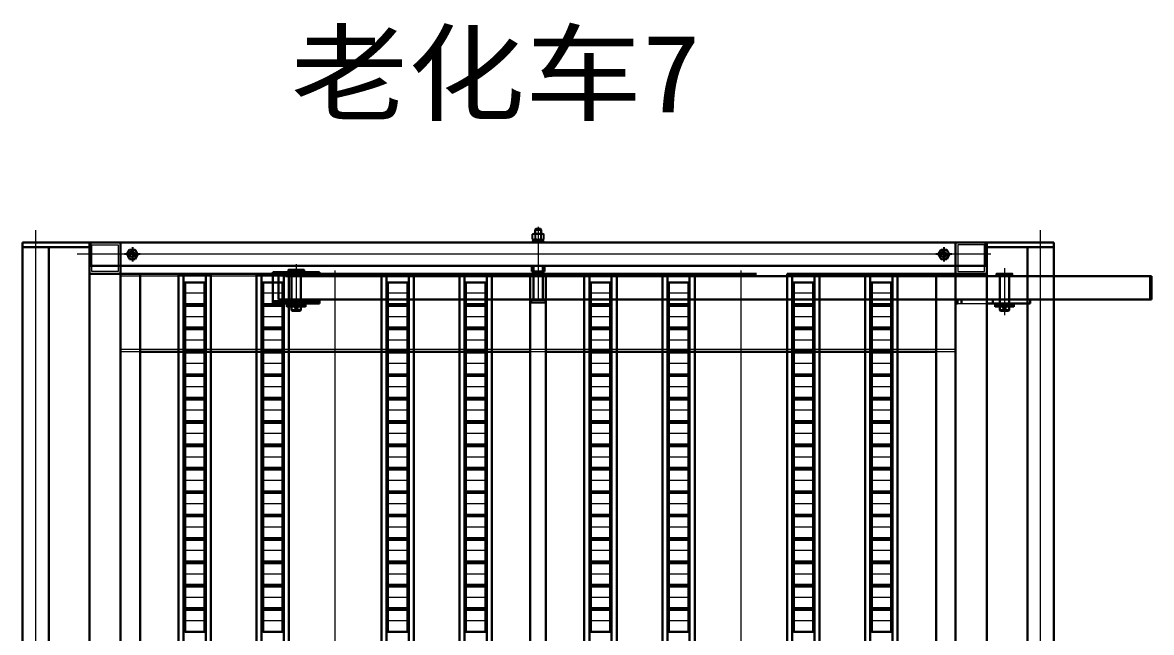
# Model space of a CAD drawing. Extents: x 539033 to 804858, y 468425 to 1263560.
# Drawn here: x 759931 to 761378, y 498923 to 499705 of the extents above; entities that cross this region are included whole.
import ezdxf

# ---------------------------------------------------------------- set-up
doc = ezdxf.new("R2010")
doc.units = 0
doc.header["$LTSCALE"] = 1000
doc.header["$MEASUREMENT"] = 0
for name, pattern in [('0', [0, 0]), ('ACAD_ISO02W100', [15, 12, -3]), ('ACAD_ISO04W100', [30, 24, -3, 0, -3]), ('DASHDOT', [25.4, 12.7, -6.35, 0, -6.35]), ('SOLID', [0])]:
    doc.linetypes.add(name, pattern=pattern)
doc.layers.get('0').update_dxf_attribs({"linetype": 'CONTINUOUS'})
doc.layers.add('1', color=1, linetype='DASHDOT')
doc.layers.add('摄像头', color=7, linetype='CONTINUOUS')
for name, color, linetype, lineweight in [('3', 7, 'ACAD_ISO04W100', 15), ('标注', 7, 'SOLID', 15), ('点划线', 1, 'ACAD_ISO04W100', 15), ('粗实线', 7, '0', 30), ('虚线', 6, 'ACAD_ISO02W100', 18)]:
    doc.layers.add(name, color=color, linetype=linetype, lineweight=lineweight)
doc.styles.add('标准', font='', dxfattribs={"width": 0.667})
doc.styles.get('标准').set_extended_font_data('FangSong_GB2312')

# ---------------------------------------------------------------- blocks, each defined once
blk = doc.blocks.new('A$C513352F2')
at = {"layer": '点划线'}
blk.add_line((68.9, 0), (68.9, 1086.9), dxfattribs=at)
at = {"layer": '粗实线', "color": 5}
for p, q in [((0, 1070.9), (85.7, 1070.9)), ((85.7, 1070.9), (85.7, 10.9)), ((0, 1064.9), (85.7, 1064.9)), ((52.2, 1064.9), (52.2, 16.9)), ((0, 16.9), (85.7, 16.9)), ((0, 10.9), (85.7, 10.9))]:
    blk.add_line(p, q, dxfattribs=at)
blk = doc.blocks.new('A$C458447FD')
at = {"layer": '标注'}
h = blk.add_hatch(dxfattribs=at)
h.set_pattern_fill('ANSI31', color=3, scale=0.5)
h.set_pattern_definition([(45, (-117.9495, 9.9451), (-1.122532, 1.122532), [])])
h.paths.add_polyline_path([(779.8, 1050.1), (778, 1050.1), (778, 1043.1), (779.8, 1043.1)])
h.paths.add_polyline_path([(794, 1050.1), (792.3, 1050.1), (792.3, 1043.1), (794, 1043.1)])
for p, q in [((778.8, 1084.4), (778.8, 1090.8)), ((780.6, 1091.3), (791.4, 1091.3)), ((782.4, 1090.8), (782.4, 1084.4)), ((789.6, 1090.8), (789.6, 1084.4)), ((793.2, 1084.4), (793.2, 1090.8)), ((258.8, 1065.1), (262.4, 1071.4)), ((269.6, 1071.4), (262.4, 1071.4)), ((273.2, 1065.1), (269.6, 1071.4)), ((794, 1081.7), (778, 1081.7)), ((778, 1081.7), (778, 1080.1)), ((778, 1080.1), (794, 1080.1)), ((792.5, 1083.8), (779.6, 1083.8)), ((779.6, 1081.7), (779.6, 1083.8)), ((792.5, 1081.7), (779.6, 1081.7)), ((780.6, 1083.8), (791.4, 1083.8)), ((785.5, 1081.7), (785.6, 1082)), ((785.6, 1082), (786, 1083.8)), ((786.6, 1081.7), (787.1, 1083.8)), ((792.5, 1081.7), (792.5, 1083.8)), ((794, 1080.1), (794, 1081.7)), ((1298.8, 1065.1), (1302.4, 1071.4)), ((1309.6, 1071.4), (1302.4, 1071.4)), ((1313.2, 1065.1), (1309.6, 1071.4)), ((258.8, 1065.1), (262.4, 1058.9)), ((269.6, 1058.9), (262.4, 1058.9)), ((273.2, 1065.1), (269.6, 1058.9)), ((1298.8, 1065.1), (1302.4, 1058.9)), ((1309.6, 1058.9), (1302.4, 1058.9)), ((1313.2, 1065.1), (1309.6, 1058.9)), ((176.4, 1000.1), (176.4, 997.6)), ((200.4, 997.6), (200.4, 1000.1)), ((1084, 1000.1), (1084, 997.6)), ((1108, 997.6), (1108, 1000.1)), ((176.4, 997.6), (200.4, 997.6)), ((1084, 997.6), (1108, 997.6))]:
    blk.add_line(p, q)
at = {"color": 3}
for p, q in [((777, 1006.1), (777, 1003.1)), ((795, 1003.1), (777, 1003.1)), ((795, 1006.1), (795, 1003.1))]:
    blk.add_line(p, q, dxfattribs=at)
for centre, radius in [((266, 1065.1), 6.23), ((1306, 1065.1), 6.23), ((266, 1065.1), 3.4), ((1306, 1065.1), 3.4)]:
    blk.add_circle(centre, radius)
for centre, radius, start, end in [((780.6, 1088.1), 3.21, 55.9063, 124.0937), ((786, 1079.3), 12, 72.5674, 107.4326), ((791.4, 1088.1), 3.21, 55.9063, 124.0937), ((780.6, 1087), 3.21, 235.9063, 304.0937), ((786, 1095.8), 12, 252.5674, 287.4326), ((791.4, 1087), 3.21, 235.9063, 304.0937)]:
    blk.add_arc(centre, radius, start, end)
at = {"layer": '1', "linetype": 'DASHDOT'}
for p, q in [((266, 1074.4), (266, 1055.9)), ((1306, 1074.4), (1306, 1055.9)), ((255.8, 1065.1), (276.2, 1065.1)), ((1295.8, 1065.1), (1316.2, 1065.1))]:
    blk.add_line(p, q, dxfattribs=at)
at = {"layer": '3'}
for centre in [(266, 1065.1), (1306, 1065.1)]:
    blk.add_arc(centre, 4, 170, 90, dxfattribs=at)
at = {"layer": '点划线'}
for p, q in [((786, 1100.3), (786, 1005.6)), ((206, 1065.1), (1376.8, 1065.1)), ((188.4, 1047.4), (188.4, 987)), ((526, 17.9), (526, 1044.2)), ((1046, 17.9), (1046, 1044.2)), ((1096, 1052.4), (1096, 992)), ((330.8, 1015.1), (361.3, 1015.1)), ((430.8, 1015.1), (461.3, 1015.1)), ((590.8, 1015.1), (621.3, 1015.1)), ((690.8, 1015.1), (721.3, 1015.1)), ((850.8, 1015.1), (881.3, 1015.1)), ((950.8, 1015.1), (981.3, 1015.1)), ((1110.8, 1015.1), (1141.3, 1015.1)), ((1210.8, 1015.1), (1241.3, 1015.1)), ((186.4, 995.6), (190.4, 995.6)), ((330.8, 985.1), (361.3, 985.1)), ((430.8, 985.1), (461.3, 985.1)), ((590.8, 985.1), (621.3, 985.1)), ((690.8, 985.1), (721.3, 985.1)), ((850.8, 985.1), (881.3, 985.1)), ((950.8, 985.1), (981.3, 985.1)), ((1093.9, 995.6), (1098, 995.6)), ((1110.8, 985.1), (1141.3, 985.1)), ((1210.8, 985.1), (1241.3, 985.1)), ((330.8, 955.1), (361.3, 955.1)), ((430.8, 955.1), (461.3, 955.1)), ((590.8, 955.1), (621.3, 955.1)), ((690.8, 955.1), (721.3, 955.1)), ((850.8, 955.1), (881.3, 955.1)), ((950.8, 955.1), (981.3, 955.1)), ((1110.8, 955.1), (1141.3, 955.1)), ((1210.8, 955.1), (1241.3, 955.1)), ((330.8, 925.1), (361.3, 925.1)), ((430.8, 925.1), (461.3, 925.1)), ((590.8, 925.1), (621.3, 925.1)), ((690.8, 925.1), (721.3, 925.1)), ((850.8, 925.1), (881.3, 925.1)), ((950.8, 925.1), (981.3, 925.1)), ((1110.8, 925.1), (1141.3, 925.1)), ((1210.8, 925.1), (1241.3, 925.1)), ((330.8, 895.1), (361.3, 895.1)), ((430.8, 895.1), (461.3, 895.1)), ((590.8, 895.1), (621.3, 895.1)), ((690.8, 895.1), (721.3, 895.1)), ((850.8, 895.1), (881.3, 895.1)), ((950.8, 895.1), (981.3, 895.1)), ((1110.8, 895.1), (1141.3, 895.1)), ((1210.8, 895.1), (1241.3, 895.1)), ((330.8, 865.1), (361.3, 865.1)), ((430.8, 865.1), (461.3, 865.1)), ((590.8, 865.1), (621.3, 865.1)), ((690.8, 865.1), (721.3, 865.1)), ((850.8, 865.1), (881.3, 865.1)), ((950.8, 865.1), (981.3, 865.1)), ((1110.8, 865.1), (1141.3, 865.1)), ((1210.8, 865.1), (1241.3, 865.1)), ((330.8, 835.1), (361.3, 835.1)), ((430.8, 835.1), (461.3, 835.1)), ((590.8, 835.1), (621.3, 835.1)), ((690.8, 835.1), (721.3, 835.1)), ((850.8, 835.1), (881.3, 835.1)), ((950.8, 835.1), (981.3, 835.1)), ((1110.8, 835.1), (1141.3, 835.1)), ((1210.8, 835.1), (1241.3, 835.1)), ((330.8, 805.1), (361.3, 805.1)), ((430.8, 805.1), (461.3, 805.1)), ((590.8, 805.1), (621.3, 805.1)), ((690.8, 805.1), (721.3, 805.1)), ((850.8, 805.1), (881.3, 805.1)), ((950.8, 805.1), (981.3, 805.1)), ((1110.8, 805.1), (1141.3, 805.1)), ((1210.8, 805.1), (1241.3, 805.1)), ((330.8, 775.1), (361.3, 775.1)), ((430.8, 775.1), (461.3, 775.1)), ((590.8, 775.1), (621.3, 775.1)), ((690.8, 775.1), (721.3, 775.1)), ((850.8, 775.1), (881.3, 775.1)), ((950.8, 775.1), (981.3, 775.1)), ((1110.8, 775.1), (1141.3, 775.1)), ((1210.8, 775.1), (1241.3, 775.1)), ((330.8, 745.1), (361.3, 745.1)), ((430.8, 745.1), (461.3, 745.1)), ((590.8, 745.1), (621.3, 745.1)), ((690.8, 745.1), (721.3, 745.1)), ((850.8, 745.1), (881.3, 745.1)), ((950.8, 745.1), (981.3, 745.1)), ((1110.8, 745.1), (1141.3, 745.1)), ((1210.8, 745.1), (1241.3, 745.1)), ((330.8, 715.1), (361.3, 715.1)), ((430.8, 715.1), (461.3, 715.1)), ((590.8, 715.1), (621.3, 715.1)), ((690.8, 715.1), (721.3, 715.1)), ((850.8, 715.1), (881.3, 715.1)), ((950.8, 715.1), (981.3, 715.1)), ((1110.8, 715.1), (1141.3, 715.1)), ((1210.8, 715.1), (1241.3, 715.1)), ((330.8, 685.1), (361.3, 685.1)), ((430.8, 685.1), (461.3, 685.1)), ((590.8, 685.1), (621.3, 685.1)), ((690.8, 685.1), (721.3, 685.1)), ((850.8, 685.1), (881.3, 685.1)), ((950.8, 685.1), (981.3, 685.1)), ((1110.8, 685.1), (1141.3, 685.1)), ((1210.8, 685.1), (1241.3, 685.1)), ((330.8, 655.1), (361.3, 655.1)), ((430.8, 655.1), (461.3, 655.1)), ((590.8, 655.1), (621.3, 655.1)), ((690.8, 655.1), (721.3, 655.1)), ((850.8, 655.1), (881.3, 655.1)), ((950.8, 655.1), (981.3, 655.1)), ((1110.8, 655.1), (1141.3, 655.1)), ((1210.8, 655.1), (1241.3, 655.1)), ((330.8, 625.1), (361.3, 625.1)), ((430.8, 625.1), (461.3, 625.1)), ((590.8, 625.1), (621.3, 625.1)), ((690.8, 625.1), (721.3, 625.1)), ((850.8, 625.1), (881.3, 625.1)), ((950.8, 625.1), (981.3, 625.1)), ((1110.8, 625.1), (1141.3, 625.1)), ((1210.8, 625.1), (1241.3, 625.1)), ((330.8, 595.1), (361.3, 595.1)), ((430.8, 595.1), (461.3, 595.1)), ((590.8, 595.1), (621.3, 595.1)), ((690.8, 595.1), (721.3, 595.1)), ((850.8, 595.1), (881.3, 595.1)), ((950.8, 595.1), (981.3, 595.1)), ((1110.8, 595.1), (1141.3, 595.1)), ((1210.8, 595.1), (1241.3, 595.1))]:
    blk.add_line(p, q, dxfattribs=at)
at = {"layer": '粗实线'}
for p, q in [((783, 1097.6), (782, 1096.6)), ((782, 1096.6), (782, 1091.3)), ((790, 1096.6), (782, 1096.6)), ((783, 1097.6), (789, 1097.6)), ((789, 1097.6), (790, 1096.6)), ((790, 1096.6), (790, 1091.3)), ((212.5, 1080.1), (212.5, 1050.1)), ((1359.5, 1080.1), (1359.5, 1050.1)), ((211, 1050.1), (1361, 1050.1)), ((778, 1050.1), (778, 1043.1)), ((778, 1043.1), (794, 1043.1)), ((779.8, 1050.1), (779.8, 1043.1)), ((780, 1050.1), (780, 1006.1)), ((792, 1050.1), (792, 1006.1)), ((792.3, 1050.1), (792.3, 1043.1)), ((794, 1050.1), (794, 1043.1)), ((1066, 1042.1), (1066, 1037.1)), ((1066, 1042.1), (1126, 1042.1)), ((1090, 1042.1), (1090, 1000.1)), ((1102, 1042.1), (1102, 1000.1)), ((1126, 1042.1), (1126, 1002.1)), ((1109.8, 1037.1), (0, 1037.1)), ((0, 1037.1), (0, 1007.1)), ((1.5, 1037.1), (1.5, 1007.1)), ((182.4, 1037.1), (182.4, 993.6)), ((194.4, 1037.1), (194.4, 993.6)), ((251, 1040.1), (446, 1040.1)), ((251, 1040.1), (251, 60.1)), ((506, 1040.1), (1321, 1040.1)), ((1066, 1039.1), (1126, 1039.1)), ((1118.6, 1037.1), (1118.6, 1007.1)), ((1321, 1040.1), (1321, 60.1)), ((1118.6, 1007.1), (0, 1007.1)), ((248.5, 1007.1), (153.1, 1007.1)), ((155.5, 1007.1), (155.5, 1002.1)), ((211, 1002.1), (155.5, 1002.1)), ((200.4, 1000.1), (176.4, 1000.1)), ((203.4, 1007.1), (203.4, 1002.1)), ((243.5, 1007.1), (243.5, 1002.1)), ((248.5, 1007.1), (248.5, 1002.1)), ((248.5, 1002.1), (251, 1002.1)), ((1066, 1007.1), (1066, 1002.1)), ((1066, 1005.1), (1126, 1005.1)), ((1066, 1002.1), (1126, 1002.1)), ((1108, 1000.1), (1084, 1000.1)), ((182.4, 993.6), (183.4, 992.6)), ((182.4, 993.6), (194.4, 993.6)), ((193.4, 992.6), (183.4, 992.6)), ((193.4, 992.6), (194.4, 993.6)), ((1090, 997.6), (1090, 993.6)), ((1090, 993.6), (1091, 992.6)), ((1090, 993.6), (1102, 993.6)), ((1101, 992.6), (1091, 992.6)), ((1101, 992.6), (1102, 993.6)), ((1102, 997.6), (1102, 993.6)), ((276, 940.1), (776, 940.1)), ((796, 940.1), (1296, 940.1))]:
    blk.add_line(p, q, dxfattribs=at)
at = {"layer": '粗实线', "color": 2}
for p, q in [((276, 1040.1), (276, 60.1)), ((776, 1040.1), (776, 60.1)), ((796, 1040.1), (796, 60.1)), ((1296, 1040.1), (1296, 60.1))]:
    blk.add_line(p, q, dxfattribs=at)
at = {"layer": '粗实线', "color": 4}
for p, q in [((325.3, 1040.1), (325.3, 60.1)), ((325.3, 1040.1), (366.8, 1040.1)), ((325.3, 1038.1), (366.8, 1038.1)), ((331.8, 1038.1), (331.8, 62.1)), ((360.3, 1038.1), (360.3, 62.1)), ((366.8, 1040.1), (366.8, 60.1)), ((425.3, 1040.1), (425.3, 60.1)), ((425.3, 1040.1), (466.8, 1040.1)), ((425.3, 1038.1), (466.8, 1038.1)), ((431.8, 1038.1), (431.8, 62.1)), ((460.3, 1038.1), (460.3, 62.1)), ((466.8, 1040.1), (466.8, 60.1)), ((585.3, 1040.1), (585.3, 60.1)), ((585.3, 1040.1), (626.8, 1040.1)), ((585.3, 1038.1), (626.8, 1038.1)), ((591.8, 1038.1), (591.8, 62.1)), ((620.3, 1038.1), (620.3, 62.1)), ((626.8, 1040.1), (626.8, 60.1)), ((685.3, 1040.1), (685.3, 60.1)), ((685.3, 1040.1), (726.8, 1040.1)), ((685.3, 1038.1), (726.8, 1038.1)), ((691.8, 1038.1), (691.8, 62.1)), ((720.3, 1038.1), (720.3, 62.1)), ((726.8, 1040.1), (726.8, 60.1)), ((845.3, 1040.1), (845.3, 60.1)), ((845.3, 1040.1), (886.8, 1040.1)), ((845.3, 1038.1), (886.8, 1038.1)), ((851.8, 1038.1), (851.8, 62.1)), ((880.3, 1038.1), (880.3, 62.1)), ((886.8, 1040.1), (886.8, 60.1)), ((945.3, 1040.1), (945.3, 60.1)), ((945.3, 1040.1), (986.8, 1040.1)), ((945.3, 1038.1), (986.8, 1038.1)), ((951.8, 1038.1), (951.8, 62.1)), ((980.3, 1038.1), (980.3, 62.1)), ((986.8, 1040.1), (986.8, 60.1)), ((1105.3, 1040.1), (1105.3, 60.1)), ((1105.3, 1040.1), (1146.8, 1040.1)), ((1105.3, 1038.1), (1146.8, 1038.1)), ((1111.8, 1038.1), (1111.8, 62.1)), ((1140.3, 1038.1), (1140.3, 62.1)), ((1146.8, 1040.1), (1146.8, 60.1)), ((1205.3, 1040.1), (1205.3, 60.1)), ((1205.3, 1040.1), (1246.8, 1040.1)), ((1205.3, 1038.1), (1246.8, 1038.1)), ((1211.8, 1038.1), (1211.8, 62.1)), ((1240.3, 1038.1), (1240.3, 62.1)), ((1246.8, 1040.1), (1246.8, 60.1))]:
    blk.add_line(p, q, dxfattribs=at)
at = {"layer": '粗实线', "color": 3}
for p, q in [((333.5, 1018.1), (331.8, 1018.1)), ((331.8, 1018.1), (331.8, 1012.1)), ((358.5, 1018.1), (360.3, 1018.1)), ((360.3, 1018.1), (360.3, 1012.1)), ((433.5, 1018.1), (431.8, 1018.1)), ((431.8, 1018.1), (431.8, 1012.1)), ((458.5, 1018.1), (460.3, 1018.1)), ((460.3, 1018.1), (460.3, 1012.1)), ((593.5, 1018.1), (591.8, 1018.1)), ((591.8, 1018.1), (591.8, 1012.1)), ((618.5, 1018.1), (620.3, 1018.1)), ((620.3, 1018.1), (620.3, 1012.1)), ((693.5, 1018.1), (691.8, 1018.1)), ((691.8, 1018.1), (691.8, 1012.1)), ((718.5, 1018.1), (720.3, 1018.1)), ((720.3, 1018.1), (720.3, 1012.1)), ((853.5, 1018.1), (851.8, 1018.1)), ((851.8, 1018.1), (851.8, 1012.1)), ((878.5, 1018.1), (880.3, 1018.1)), ((880.3, 1018.1), (880.3, 1012.1)), ((953.5, 1018.1), (951.8, 1018.1)), ((951.8, 1018.1), (951.8, 1012.1)), ((978.5, 1018.1), (980.3, 1018.1)), ((980.3, 1018.1), (980.3, 1012.1)), ((1113.5, 1018.1), (1111.8, 1018.1)), ((1111.8, 1018.1), (1111.8, 1012.1)), ((1138.5, 1018.1), (1140.3, 1018.1)), ((1140.3, 1018.1), (1140.3, 1012.1)), ((1213.5, 1018.1), (1211.8, 1018.1)), ((1211.8, 1018.1), (1211.8, 1012.1)), ((1238.5, 1018.1), (1240.3, 1018.1)), ((1240.3, 1018.1), (1240.3, 1012.1)), ((333.5, 1012.1), (331.8, 1012.1)), ((358.5, 1012.1), (360.3, 1012.1)), ((433.5, 1012.1), (431.8, 1012.1)), ((458.5, 1012.1), (460.3, 1012.1)), ((593.5, 1012.1), (591.8, 1012.1)), ((618.5, 1012.1), (620.3, 1012.1)), ((693.5, 1012.1), (691.8, 1012.1)), ((718.5, 1012.1), (720.3, 1012.1)), ((777, 1006.1), (795, 1006.1)), ((853.5, 1012.1), (851.8, 1012.1)), ((878.5, 1012.1), (880.3, 1012.1)), ((953.5, 1012.1), (951.8, 1012.1)), ((978.5, 1012.1), (980.3, 1012.1)), ((1113.5, 1012.1), (1111.8, 1012.1)), ((1138.5, 1012.1), (1140.3, 1012.1)), ((1213.5, 1012.1), (1211.8, 1012.1)), ((1238.5, 1012.1), (1240.3, 1012.1)), ((333.5, 988.1), (331.8, 988.1)), ((331.8, 988.1), (331.8, 982.1)), ((358.5, 988.1), (360.3, 988.1)), ((360.3, 988.1), (360.3, 982.1)), ((433.5, 988.1), (431.8, 988.1)), ((431.8, 988.1), (431.8, 982.1)), ((458.5, 988.1), (460.3, 988.1)), ((460.3, 988.1), (460.3, 982.1)), ((593.5, 988.1), (591.8, 988.1)), ((591.8, 988.1), (591.8, 982.1)), ((618.5, 988.1), (620.3, 988.1)), ((620.3, 988.1), (620.3, 982.1)), ((693.5, 988.1), (691.8, 988.1)), ((691.8, 988.1), (691.8, 982.1)), ((718.5, 988.1), (720.3, 988.1)), ((720.3, 988.1), (720.3, 982.1)), ((853.5, 988.1), (851.8, 988.1)), ((851.8, 988.1), (851.8, 982.1)), ((878.5, 988.1), (880.3, 988.1)), ((880.3, 988.1), (880.3, 982.1)), ((953.5, 988.1), (951.8, 988.1)), ((951.8, 988.1), (951.8, 982.1)), ((978.5, 988.1), (980.3, 988.1)), ((980.3, 988.1), (980.3, 982.1)), ((1113.5, 988.1), (1111.8, 988.1)), ((1111.8, 988.1), (1111.8, 982.1)), ((1138.5, 988.1), (1140.3, 988.1)), ((1140.3, 988.1), (1140.3, 982.1)), ((1213.5, 988.1), (1211.8, 988.1)), ((1211.8, 988.1), (1211.8, 982.1)), ((1238.5, 988.1), (1240.3, 988.1)), ((1240.3, 988.1), (1240.3, 982.1)), ((333.5, 982.1), (331.8, 982.1)), ((358.5, 982.1), (360.3, 982.1)), ((433.5, 982.1), (431.8, 982.1)), ((458.5, 982.1), (460.3, 982.1)), ((593.5, 982.1), (591.8, 982.1)), ((618.5, 982.1), (620.3, 982.1)), ((693.5, 982.1), (691.8, 982.1)), ((718.5, 982.1), (720.3, 982.1)), ((853.5, 982.1), (851.8, 982.1)), ((878.5, 982.1), (880.3, 982.1)), ((953.5, 982.1), (951.8, 982.1)), ((978.5, 982.1), (980.3, 982.1)), ((1113.5, 982.1), (1111.8, 982.1)), ((1138.5, 982.1), (1140.3, 982.1)), ((1213.5, 982.1), (1211.8, 982.1)), ((1238.5, 982.1), (1240.3, 982.1)), ((333.5, 958.1), (331.8, 958.1)), ((331.8, 958.1), (331.8, 952.1)), ((358.5, 958.1), (360.3, 958.1)), ((360.3, 958.1), (360.3, 952.1)), ((433.5, 958.1), (431.8, 958.1)), ((431.8, 958.1), (431.8, 952.1)), ((458.5, 958.1), (460.3, 958.1)), ((460.3, 958.1), (460.3, 952.1)), ((593.5, 958.1), (591.8, 958.1)), ((591.8, 958.1), (591.8, 952.1)), ((618.5, 958.1), (620.3, 958.1)), ((620.3, 958.1), (620.3, 952.1)), ((693.5, 958.1), (691.8, 958.1)), ((691.8, 958.1), (691.8, 952.1)), ((718.5, 958.1), (720.3, 958.1)), ((720.3, 958.1), (720.3, 952.1)), ((853.5, 958.1), (851.8, 958.1)), ((851.8, 958.1), (851.8, 952.1)), ((878.5, 958.1), (880.3, 958.1)), ((880.3, 958.1), (880.3, 952.1)), ((953.5, 958.1), (951.8, 958.1)), ((951.8, 958.1), (951.8, 952.1)), ((978.5, 958.1), (980.3, 958.1)), ((980.3, 958.1), (980.3, 952.1)), ((1113.5, 958.1), (1111.8, 958.1)), ((1111.8, 958.1), (1111.8, 952.1)), ((1138.5, 958.1), (1140.3, 958.1)), ((1140.3, 958.1), (1140.3, 952.1)), ((1213.5, 958.1), (1211.8, 958.1)), ((1211.8, 958.1), (1211.8, 952.1)), ((1238.5, 958.1), (1240.3, 958.1)), ((1240.3, 958.1), (1240.3, 952.1)), ((333.5, 952.1), (331.8, 952.1)), ((358.5, 952.1), (360.3, 952.1)), ((433.5, 952.1), (431.8, 952.1)), ((458.5, 952.1), (460.3, 952.1)), ((593.5, 952.1), (591.8, 952.1)), ((618.5, 952.1), (620.3, 952.1)), ((693.5, 952.1), (691.8, 952.1)), ((718.5, 952.1), (720.3, 952.1)), ((853.5, 952.1), (851.8, 952.1)), ((878.5, 952.1), (880.3, 952.1)), ((953.5, 952.1), (951.8, 952.1)), ((978.5, 952.1), (980.3, 952.1)), ((1113.5, 952.1), (1111.8, 952.1)), ((1138.5, 952.1), (1140.3, 952.1)), ((1213.5, 952.1), (1211.8, 952.1)), ((1238.5, 952.1), (1240.3, 952.1)), ((333.5, 928.1), (331.8, 928.1)), ((331.8, 928.1), (331.8, 922.1)), ((358.5, 928.1), (360.3, 928.1)), ((360.3, 928.1), (360.3, 922.1)), ((433.5, 928.1), (431.8, 928.1)), ((431.8, 928.1), (431.8, 922.1)), ((458.5, 928.1), (460.3, 928.1)), ((460.3, 928.1), (460.3, 922.1)), ((593.5, 928.1), (591.8, 928.1)), ((591.8, 928.1), (591.8, 922.1)), ((618.5, 928.1), (620.3, 928.1)), ((620.3, 928.1), (620.3, 922.1)), ((693.5, 928.1), (691.8, 928.1)), ((691.8, 928.1), (691.8, 922.1)), ((718.5, 928.1), (720.3, 928.1)), ((720.3, 928.1), (720.3, 922.1)), ((853.5, 928.1), (851.8, 928.1)), ((851.8, 928.1), (851.8, 922.1)), ((878.5, 928.1), (880.3, 928.1)), ((880.3, 928.1), (880.3, 922.1)), ((953.5, 928.1), (951.8, 928.1)), ((951.8, 928.1), (951.8, 922.1)), ((978.5, 928.1), (980.3, 928.1)), ((980.3, 928.1), (980.3, 922.1)), ((1113.5, 928.1), (1111.8, 928.1)), ((1111.8, 928.1), (1111.8, 922.1)), ((1138.5, 928.1), (1140.3, 928.1)), ((1140.3, 928.1), (1140.3, 922.1)), ((1213.5, 928.1), (1211.8, 928.1)), ((1211.8, 928.1), (1211.8, 922.1)), ((1238.5, 928.1), (1240.3, 928.1)), ((1240.3, 928.1), (1240.3, 922.1)), ((333.5, 922.1), (331.8, 922.1)), ((358.5, 922.1), (360.3, 922.1)), ((433.5, 922.1), (431.8, 922.1)), ((458.5, 922.1), (460.3, 922.1)), ((593.5, 922.1), (591.8, 922.1)), ((618.5, 922.1), (620.3, 922.1)), ((693.5, 922.1), (691.8, 922.1)), ((718.5, 922.1), (720.3, 922.1)), ((853.5, 922.1), (851.8, 922.1)), ((878.5, 922.1), (880.3, 922.1)), ((953.5, 922.1), (951.8, 922.1)), ((978.5, 922.1), (980.3, 922.1)), ((1113.5, 922.1), (1111.8, 922.1)), ((1138.5, 922.1), (1140.3, 922.1)), ((1213.5, 922.1), (1211.8, 922.1)), ((1238.5, 922.1), (1240.3, 922.1)), ((333.5, 898.1), (331.8, 898.1)), ((331.8, 898.1), (331.8, 892.1)), ((358.5, 898.1), (360.3, 898.1)), ((360.3, 898.1), (360.3, 892.1)), ((433.5, 898.1), (431.8, 898.1)), ((431.8, 898.1), (431.8, 892.1)), ((458.5, 898.1), (460.3, 898.1)), ((460.3, 898.1), (460.3, 892.1)), ((593.5, 898.1), (591.8, 898.1)), ((591.8, 898.1), (591.8, 892.1)), ((618.5, 898.1), (620.3, 898.1)), ((620.3, 898.1), (620.3, 892.1)), ((693.5, 898.1), (691.8, 898.1)), ((691.8, 898.1), (691.8, 892.1)), ((718.5, 898.1), (720.3, 898.1)), ((720.3, 898.1), (720.3, 892.1)), ((853.5, 898.1), (851.8, 898.1)), ((851.8, 898.1), (851.8, 892.1)), ((878.5, 898.1), (880.3, 898.1)), ((880.3, 898.1), (880.3, 892.1)), ((953.5, 898.1), (951.8, 898.1)), ((951.8, 898.1), (951.8, 892.1)), ((978.5, 898.1), (980.3, 898.1)), ((980.3, 898.1), (980.3, 892.1)), ((1113.5, 898.1), (1111.8, 898.1)), ((1111.8, 898.1), (1111.8, 892.1)), ((1138.5, 898.1), (1140.3, 898.1)), ((1140.3, 898.1), (1140.3, 892.1)), ((1213.5, 898.1), (1211.8, 898.1)), ((1211.8, 898.1), (1211.8, 892.1)), ((1238.5, 898.1), (1240.3, 898.1)), ((1240.3, 898.1), (1240.3, 892.1)), ((333.5, 892.1), (331.8, 892.1)), ((358.5, 892.1), (360.3, 892.1)), ((433.5, 892.1), (431.8, 892.1)), ((458.5, 892.1), (460.3, 892.1)), ((593.5, 892.1), (591.8, 892.1)), ((618.5, 892.1), (620.3, 892.1)), ((693.5, 892.1), (691.8, 892.1)), ((718.5, 892.1), (720.3, 892.1)), ((853.5, 892.1), (851.8, 892.1)), ((878.5, 892.1), (880.3, 892.1)), ((953.5, 892.1), (951.8, 892.1)), ((978.5, 892.1), (980.3, 892.1)), ((1113.5, 892.1), (1111.8, 892.1)), ((1138.5, 892.1), (1140.3, 892.1)), ((1213.5, 892.1), (1211.8, 892.1)), ((1238.5, 892.1), (1240.3, 892.1)), ((333.5, 868.1), (331.8, 868.1)), ((331.8, 868.1), (331.8, 862.1)), ((358.5, 868.1), (360.3, 868.1)), ((360.3, 868.1), (360.3, 862.1)), ((433.5, 868.1), (431.8, 868.1)), ((431.8, 868.1), (431.8, 862.1)), ((458.5, 868.1), (460.3, 868.1)), ((460.3, 868.1), (460.3, 862.1)), ((593.5, 868.1), (591.8, 868.1)), ((591.8, 868.1), (591.8, 862.1)), ((618.5, 868.1), (620.3, 868.1)), ((620.3, 868.1), (620.3, 862.1)), ((693.5, 868.1), (691.8, 868.1)), ((691.8, 868.1), (691.8, 862.1)), ((718.5, 868.1), (720.3, 868.1)), ((720.3, 868.1), (720.3, 862.1)), ((853.5, 868.1), (851.8, 868.1)), ((851.8, 868.1), (851.8, 862.1)), ((878.5, 868.1), (880.3, 868.1)), ((880.3, 868.1), (880.3, 862.1)), ((953.5, 868.1), (951.8, 868.1)), ((951.8, 868.1), (951.8, 862.1)), ((978.5, 868.1), (980.3, 868.1)), ((980.3, 868.1), (980.3, 862.1)), ((1113.5, 868.1), (1111.8, 868.1)), ((1111.8, 868.1), (1111.8, 862.1)), ((1138.5, 868.1), (1140.3, 868.1)), ((1140.3, 868.1), (1140.3, 862.1)), ((1213.5, 868.1), (1211.8, 868.1)), ((1211.8, 868.1), (1211.8, 862.1)), ((1238.5, 868.1), (1240.3, 868.1)), ((1240.3, 868.1), (1240.3, 862.1)), ((333.5, 862.1), (331.8, 862.1)), ((358.5, 862.1), (360.3, 862.1)), ((433.5, 862.1), (431.8, 862.1)), ((458.5, 862.1), (460.3, 862.1)), ((593.5, 862.1), (591.8, 862.1)), ((618.5, 862.1), (620.3, 862.1)), ((693.5, 862.1), (691.8, 862.1)), ((718.5, 862.1), (720.3, 862.1)), ((853.5, 862.1), (851.8, 862.1)), ((878.5, 862.1), (880.3, 862.1)), ((953.5, 862.1), (951.8, 862.1)), ((978.5, 862.1), (980.3, 862.1)), ((1113.5, 862.1), (1111.8, 862.1)), ((1138.5, 862.1), (1140.3, 862.1)), ((1213.5, 862.1), (1211.8, 862.1)), ((1238.5, 862.1), (1240.3, 862.1)), ((333.5, 838.1), (331.8, 838.1)), ((331.8, 838.1), (331.8, 832.1)), ((333.5, 832.1), (331.8, 832.1)), ((358.5, 838.1), (360.3, 838.1)), ((358.5, 832.1), (360.3, 832.1)), ((360.3, 838.1), (360.3, 832.1)), ((433.5, 838.1), (431.8, 838.1)), ((431.8, 838.1), (431.8, 832.1)), ((433.5, 832.1), (431.8, 832.1)), ((458.5, 838.1), (460.3, 838.1)), ((458.5, 832.1), (460.3, 832.1)), ((460.3, 838.1), (460.3, 832.1)), ((593.5, 838.1), (591.8, 838.1)), ((591.8, 838.1), (591.8, 832.1)), ((593.5, 832.1), (591.8, 832.1)), ((618.5, 838.1), (620.3, 838.1)), ((618.5, 832.1), (620.3, 832.1)), ((620.3, 838.1), (620.3, 832.1)), ((693.5, 838.1), (691.8, 838.1)), ((691.8, 838.1), (691.8, 832.1)), ((693.5, 832.1), (691.8, 832.1)), ((718.5, 838.1), (720.3, 838.1)), ((718.5, 832.1), (720.3, 832.1)), ((720.3, 838.1), (720.3, 832.1)), ((853.5, 838.1), (851.8, 838.1)), ((851.8, 838.1), (851.8, 832.1)), ((853.5, 832.1), (851.8, 832.1)), ((878.5, 838.1), (880.3, 838.1)), ((878.5, 832.1), (880.3, 832.1)), ((880.3, 838.1), (880.3, 832.1)), ((953.5, 838.1), (951.8, 838.1)), ((951.8, 838.1), (951.8, 832.1)), ((953.5, 832.1), (951.8, 832.1)), ((978.5, 838.1), (980.3, 838.1)), ((978.5, 832.1), (980.3, 832.1)), ((980.3, 838.1), (980.3, 832.1)), ((1113.5, 838.1), (1111.8, 838.1)), ((1111.8, 838.1), (1111.8, 832.1)), ((1113.5, 832.1), (1111.8, 832.1)), ((1138.5, 838.1), (1140.3, 838.1)), ((1138.5, 832.1), (1140.3, 832.1)), ((1140.3, 838.1), (1140.3, 832.1)), ((1213.5, 838.1), (1211.8, 838.1)), ((1211.8, 838.1), (1211.8, 832.1)), ((1213.5, 832.1), (1211.8, 832.1)), ((1238.5, 838.1), (1240.3, 838.1)), ((1238.5, 832.1), (1240.3, 832.1)), ((1240.3, 838.1), (1240.3, 832.1)), ((333.5, 808.1), (331.8, 808.1)), ((331.8, 808.1), (331.8, 802.1)), ((333.5, 802.1), (331.8, 802.1)), ((358.5, 808.1), (360.3, 808.1)), ((358.5, 802.1), (360.3, 802.1)), ((360.3, 808.1), (360.3, 802.1)), ((433.5, 808.1), (431.8, 808.1)), ((431.8, 808.1), (431.8, 802.1)), ((433.5, 802.1), (431.8, 802.1)), ((458.5, 808.1), (460.3, 808.1)), ((458.5, 802.1), (460.3, 802.1)), ((460.3, 808.1), (460.3, 802.1)), ((593.5, 808.1), (591.8, 808.1)), ((591.8, 808.1), (591.8, 802.1)), ((593.5, 802.1), (591.8, 802.1)), ((618.5, 808.1), (620.3, 808.1)), ((618.5, 802.1), (620.3, 802.1)), ((620.3, 808.1), (620.3, 802.1)), ((693.5, 808.1), (691.8, 808.1)), ((691.8, 808.1), (691.8, 802.1)), ((693.5, 802.1), (691.8, 802.1)), ((718.5, 808.1), (720.3, 808.1)), ((718.5, 802.1), (720.3, 802.1)), ((720.3, 808.1), (720.3, 802.1)), ((853.5, 808.1), (851.8, 808.1)), ((851.8, 808.1), (851.8, 802.1)), ((853.5, 802.1), (851.8, 802.1)), ((878.5, 808.1), (880.3, 808.1)), ((878.5, 802.1), (880.3, 802.1)), ((880.3, 808.1), (880.3, 802.1)), ((953.5, 808.1), (951.8, 808.1)), ((951.8, 808.1), (951.8, 802.1)), ((953.5, 802.1), (951.8, 802.1)), ((978.5, 808.1), (980.3, 808.1)), ((978.5, 802.1), (980.3, 802.1)), ((980.3, 808.1), (980.3, 802.1)), ((1113.5, 808.1), (1111.8, 808.1)), ((1111.8, 808.1), (1111.8, 802.1)), ((1113.5, 802.1), (1111.8, 802.1)), ((1138.5, 808.1), (1140.3, 808.1)), ((1138.5, 802.1), (1140.3, 802.1)), ((1140.3, 808.1), (1140.3, 802.1)), ((1213.5, 808.1), (1211.8, 808.1)), ((1211.8, 808.1), (1211.8, 802.1)), ((1213.5, 802.1), (1211.8, 802.1)), ((1238.5, 808.1), (1240.3, 808.1)), ((1238.5, 802.1), (1240.3, 802.1)), ((1240.3, 808.1), (1240.3, 802.1)), ((333.5, 778.1), (331.8, 778.1)), ((331.8, 778.1), (331.8, 772.1)), ((333.5, 772.1), (331.8, 772.1)), ((358.5, 778.1), (360.3, 778.1)), ((358.5, 772.1), (360.3, 772.1)), ((360.3, 778.1), (360.3, 772.1)), ((433.5, 778.1), (431.8, 778.1)), ((431.8, 778.1), (431.8, 772.1)), ((433.5, 772.1), (431.8, 772.1)), ((458.5, 778.1), (460.3, 778.1)), ((458.5, 772.1), (460.3, 772.1)), ((460.3, 778.1), (460.3, 772.1)), ((593.5, 778.1), (591.8, 778.1)), ((591.8, 778.1), (591.8, 772.1)), ((593.5, 772.1), (591.8, 772.1)), ((618.5, 778.1), (620.3, 778.1)), ((618.5, 772.1), (620.3, 772.1)), ((620.3, 778.1), (620.3, 772.1)), ((693.5, 778.1), (691.8, 778.1)), ((691.8, 778.1), (691.8, 772.1)), ((693.5, 772.1), (691.8, 772.1)), ((718.5, 778.1), (720.3, 778.1)), ((718.5, 772.1), (720.3, 772.1)), ((720.3, 778.1), (720.3, 772.1)), ((853.5, 778.1), (851.8, 778.1)), ((851.8, 778.1), (851.8, 772.1)), ((853.5, 772.1), (851.8, 772.1)), ((878.5, 778.1), (880.3, 778.1)), ((878.5, 772.1), (880.3, 772.1)), ((880.3, 778.1), (880.3, 772.1)), ((953.5, 778.1), (951.8, 778.1)), ((951.8, 778.1), (951.8, 772.1)), ((953.5, 772.1), (951.8, 772.1)), ((978.5, 778.1), (980.3, 778.1)), ((978.5, 772.1), (980.3, 772.1)), ((980.3, 778.1), (980.3, 772.1)), ((1113.5, 778.1), (1111.8, 778.1)), ((1111.8, 778.1), (1111.8, 772.1)), ((1113.5, 772.1), (1111.8, 772.1)), ((1138.5, 778.1), (1140.3, 778.1)), ((1138.5, 772.1), (1140.3, 772.1)), ((1140.3, 778.1), (1140.3, 772.1)), ((1213.5, 778.1), (1211.8, 778.1)), ((1211.8, 778.1), (1211.8, 772.1)), ((1213.5, 772.1), (1211.8, 772.1)), ((1238.5, 778.1), (1240.3, 778.1)), ((1238.5, 772.1), (1240.3, 772.1)), ((1240.3, 778.1), (1240.3, 772.1)), ((333.5, 748.1), (331.8, 748.1)), ((331.8, 748.1), (331.8, 742.1)), ((333.5, 742.1), (331.8, 742.1)), ((358.5, 748.1), (360.3, 748.1)), ((358.5, 742.1), (360.3, 742.1)), ((360.3, 748.1), (360.3, 742.1)), ((433.5, 748.1), (431.8, 748.1)), ((431.8, 748.1), (431.8, 742.1)), ((433.5, 742.1), (431.8, 742.1)), ((458.5, 748.1), (460.3, 748.1)), ((458.5, 742.1), (460.3, 742.1)), ((460.3, 748.1), (460.3, 742.1)), ((593.5, 748.1), (591.8, 748.1)), ((591.8, 748.1), (591.8, 742.1)), ((593.5, 742.1), (591.8, 742.1)), ((618.5, 748.1), (620.3, 748.1)), ((618.5, 742.1), (620.3, 742.1)), ((620.3, 748.1), (620.3, 742.1)), ((693.5, 748.1), (691.8, 748.1)), ((691.8, 748.1), (691.8, 742.1)), ((693.5, 742.1), (691.8, 742.1)), ((718.5, 748.1), (720.3, 748.1)), ((718.5, 742.1), (720.3, 742.1)), ((720.3, 748.1), (720.3, 742.1)), ((853.5, 748.1), (851.8, 748.1)), ((851.8, 748.1), (851.8, 742.1)), ((853.5, 742.1), (851.8, 742.1)), ((878.5, 748.1), (880.3, 748.1)), ((878.5, 742.1), (880.3, 742.1)), ((880.3, 748.1), (880.3, 742.1)), ((953.5, 748.1), (951.8, 748.1)), ((951.8, 748.1), (951.8, 742.1)), ((953.5, 742.1), (951.8, 742.1)), ((978.5, 748.1), (980.3, 748.1)), ((978.5, 742.1), (980.3, 742.1)), ((980.3, 748.1), (980.3, 742.1)), ((1113.5, 748.1), (1111.8, 748.1)), ((1111.8, 748.1), (1111.8, 742.1)), ((1113.5, 742.1), (1111.8, 742.1)), ((1138.5, 748.1), (1140.3, 748.1)), ((1138.5, 742.1), (1140.3, 742.1)), ((1140.3, 748.1), (1140.3, 742.1)), ((1213.5, 748.1), (1211.8, 748.1)), ((1211.8, 748.1), (1211.8, 742.1)), ((1213.5, 742.1), (1211.8, 742.1)), ((1238.5, 748.1), (1240.3, 748.1)), ((1238.5, 742.1), (1240.3, 742.1)), ((1240.3, 748.1), (1240.3, 742.1)), ((333.5, 718.1), (331.8, 718.1)), ((331.8, 718.1), (331.8, 712.1)), ((333.5, 712.1), (331.8, 712.1)), ((358.5, 718.1), (360.3, 718.1)), ((358.5, 712.1), (360.3, 712.1)), ((360.3, 718.1), (360.3, 712.1)), ((433.5, 718.1), (431.8, 718.1)), ((431.8, 718.1), (431.8, 712.1)), ((433.5, 712.1), (431.8, 712.1)), ((458.5, 718.1), (460.3, 718.1)), ((458.5, 712.1), (460.3, 712.1)), ((460.3, 718.1), (460.3, 712.1)), ((593.5, 718.1), (591.8, 718.1)), ((591.8, 718.1), (591.8, 712.1)), ((593.5, 712.1), (591.8, 712.1)), ((618.5, 718.1), (620.3, 718.1)), ((618.5, 712.1), (620.3, 712.1)), ((620.3, 718.1), (620.3, 712.1)), ((693.5, 718.1), (691.8, 718.1)), ((691.8, 718.1), (691.8, 712.1)), ((693.5, 712.1), (691.8, 712.1)), ((718.5, 718.1), (720.3, 718.1)), ((718.5, 712.1), (720.3, 712.1)), ((720.3, 718.1), (720.3, 712.1)), ((853.5, 718.1), (851.8, 718.1)), ((851.8, 718.1), (851.8, 712.1)), ((853.5, 712.1), (851.8, 712.1)), ((878.5, 718.1), (880.3, 718.1)), ((878.5, 712.1), (880.3, 712.1)), ((880.3, 718.1), (880.3, 712.1)), ((953.5, 718.1), (951.8, 718.1)), ((951.8, 718.1), (951.8, 712.1)), ((953.5, 712.1), (951.8, 712.1)), ((978.5, 718.1), (980.3, 718.1)), ((978.5, 712.1), (980.3, 712.1)), ((980.3, 718.1), (980.3, 712.1)), ((1113.5, 718.1), (1111.8, 718.1)), ((1111.8, 718.1), (1111.8, 712.1)), ((1113.5, 712.1), (1111.8, 712.1)), ((1138.5, 718.1), (1140.3, 718.1)), ((1138.5, 712.1), (1140.3, 712.1)), ((1140.3, 718.1), (1140.3, 712.1)), ((1213.5, 718.1), (1211.8, 718.1)), ((1211.8, 718.1), (1211.8, 712.1)), ((1213.5, 712.1), (1211.8, 712.1)), ((1238.5, 718.1), (1240.3, 718.1)), ((1238.5, 712.1), (1240.3, 712.1)), ((1240.3, 718.1), (1240.3, 712.1)), ((333.5, 688.1), (331.8, 688.1)), ((331.8, 688.1), (331.8, 682.1)), ((333.5, 682.1), (331.8, 682.1)), ((358.5, 688.1), (360.3, 688.1)), ((358.5, 682.1), (360.3, 682.1)), ((360.3, 688.1), (360.3, 682.1)), ((433.5, 688.1), (431.8, 688.1)), ((431.8, 688.1), (431.8, 682.1)), ((433.5, 682.1), (431.8, 682.1)), ((458.5, 688.1), (460.3, 688.1)), ((458.5, 682.1), (460.3, 682.1)), ((460.3, 688.1), (460.3, 682.1)), ((593.5, 688.1), (591.8, 688.1)), ((591.8, 688.1), (591.8, 682.1)), ((593.5, 682.1), (591.8, 682.1)), ((618.5, 688.1), (620.3, 688.1)), ((618.5, 682.1), (620.3, 682.1)), ((620.3, 688.1), (620.3, 682.1)), ((693.5, 688.1), (691.8, 688.1)), ((691.8, 688.1), (691.8, 682.1)), ((693.5, 682.1), (691.8, 682.1)), ((718.5, 688.1), (720.3, 688.1)), ((718.5, 682.1), (720.3, 682.1)), ((720.3, 688.1), (720.3, 682.1)), ((853.5, 688.1), (851.8, 688.1)), ((851.8, 688.1), (851.8, 682.1)), ((853.5, 682.1), (851.8, 682.1)), ((878.5, 688.1), (880.3, 688.1)), ((878.5, 682.1), (880.3, 682.1)), ((880.3, 688.1), (880.3, 682.1)), ((953.5, 688.1), (951.8, 688.1)), ((951.8, 688.1), (951.8, 682.1)), ((953.5, 682.1), (951.8, 682.1)), ((978.5, 688.1), (980.3, 688.1)), ((978.5, 682.1), (980.3, 682.1)), ((980.3, 688.1), (980.3, 682.1)), ((1113.5, 688.1), (1111.8, 688.1)), ((1111.8, 688.1), (1111.8, 682.1)), ((1113.5, 682.1), (1111.8, 682.1)), ((1138.5, 688.1), (1140.3, 688.1)), ((1138.5, 682.1), (1140.3, 682.1)), ((1140.3, 688.1), (1140.3, 682.1)), ((1213.5, 688.1), (1211.8, 688.1)), ((1211.8, 688.1), (1211.8, 682.1)), ((1213.5, 682.1), (1211.8, 682.1)), ((1238.5, 688.1), (1240.3, 688.1)), ((1238.5, 682.1), (1240.3, 682.1)), ((1240.3, 688.1), (1240.3, 682.1)), ((333.5, 658.1), (331.8, 658.1)), ((331.8, 658.1), (331.8, 652.1)), ((333.5, 652.1), (331.8, 652.1)), ((358.5, 658.1), (360.3, 658.1)), ((358.5, 652.1), (360.3, 652.1)), ((360.3, 658.1), (360.3, 652.1)), ((433.5, 658.1), (431.8, 658.1)), ((431.8, 658.1), (431.8, 652.1)), ((433.5, 652.1), (431.8, 652.1)), ((458.5, 658.1), (460.3, 658.1)), ((458.5, 652.1), (460.3, 652.1)), ((460.3, 658.1), (460.3, 652.1)), ((593.5, 658.1), (591.8, 658.1)), ((591.8, 658.1), (591.8, 652.1)), ((593.5, 652.1), (591.8, 652.1)), ((618.5, 658.1), (620.3, 658.1)), ((618.5, 652.1), (620.3, 652.1)), ((620.3, 658.1), (620.3, 652.1)), ((693.5, 658.1), (691.8, 658.1)), ((691.8, 658.1), (691.8, 652.1)), ((693.5, 652.1), (691.8, 652.1)), ((718.5, 658.1), (720.3, 658.1)), ((718.5, 652.1), (720.3, 652.1)), ((720.3, 658.1), (720.3, 652.1)), ((853.5, 658.1), (851.8, 658.1)), ((851.8, 658.1), (851.8, 652.1)), ((853.5, 652.1), (851.8, 652.1)), ((878.5, 658.1), (880.3, 658.1)), ((878.5, 652.1), (880.3, 652.1)), ((880.3, 658.1), (880.3, 652.1)), ((953.5, 658.1), (951.8, 658.1)), ((951.8, 658.1), (951.8, 652.1)), ((953.5, 652.1), (951.8, 652.1)), ((978.5, 658.1), (980.3, 658.1)), ((978.5, 652.1), (980.3, 652.1)), ((980.3, 658.1), (980.3, 652.1)), ((1113.5, 658.1), (1111.8, 658.1)), ((1111.8, 658.1), (1111.8, 652.1)), ((1113.5, 652.1), (1111.8, 652.1)), ((1138.5, 658.1), (1140.3, 658.1)), ((1138.5, 652.1), (1140.3, 652.1)), ((1140.3, 658.1), (1140.3, 652.1)), ((1213.5, 658.1), (1211.8, 658.1)), ((1211.8, 658.1), (1211.8, 652.1)), ((1213.5, 652.1), (1211.8, 652.1)), ((1238.5, 658.1), (1240.3, 658.1)), ((1238.5, 652.1), (1240.3, 652.1)), ((1240.3, 658.1), (1240.3, 652.1)), ((333.5, 628.1), (331.8, 628.1)), ((331.8, 628.1), (331.8, 622.1)), ((333.5, 622.1), (331.8, 622.1)), ((358.5, 628.1), (360.3, 628.1)), ((358.5, 622.1), (360.3, 622.1)), ((360.3, 628.1), (360.3, 622.1)), ((433.5, 628.1), (431.8, 628.1)), ((431.8, 628.1), (431.8, 622.1)), ((433.5, 622.1), (431.8, 622.1)), ((458.5, 628.1), (460.3, 628.1)), ((458.5, 622.1), (460.3, 622.1)), ((460.3, 628.1), (460.3, 622.1)), ((593.5, 628.1), (591.8, 628.1)), ((591.8, 628.1), (591.8, 622.1)), ((593.5, 622.1), (591.8, 622.1)), ((618.5, 628.1), (620.3, 628.1)), ((618.5, 622.1), (620.3, 622.1)), ((620.3, 628.1), (620.3, 622.1)), ((693.5, 628.1), (691.8, 628.1)), ((691.8, 628.1), (691.8, 622.1)), ((693.5, 622.1), (691.8, 622.1)), ((718.5, 628.1), (720.3, 628.1)), ((718.5, 622.1), (720.3, 622.1)), ((720.3, 628.1), (720.3, 622.1)), ((853.5, 628.1), (851.8, 628.1)), ((851.8, 628.1), (851.8, 622.1)), ((853.5, 622.1), (851.8, 622.1)), ((878.5, 628.1), (880.3, 628.1)), ((878.5, 622.1), (880.3, 622.1)), ((880.3, 628.1), (880.3, 622.1)), ((953.5, 628.1), (951.8, 628.1)), ((951.8, 628.1), (951.8, 622.1)), ((953.5, 622.1), (951.8, 622.1)), ((978.5, 628.1), (980.3, 628.1)), ((978.5, 622.1), (980.3, 622.1)), ((980.3, 628.1), (980.3, 622.1)), ((1113.5, 628.1), (1111.8, 628.1)), ((1111.8, 628.1), (1111.8, 622.1)), ((1113.5, 622.1), (1111.8, 622.1)), ((1138.5, 628.1), (1140.3, 628.1)), ((1138.5, 622.1), (1140.3, 622.1)), ((1140.3, 628.1), (1140.3, 622.1)), ((1213.5, 628.1), (1211.8, 628.1)), ((1211.8, 628.1), (1211.8, 622.1)), ((1213.5, 622.1), (1211.8, 622.1)), ((1238.5, 628.1), (1240.3, 628.1)), ((1238.5, 622.1), (1240.3, 622.1)), ((1240.3, 628.1), (1240.3, 622.1)), ((333.5, 598.1), (331.8, 598.1)), ((331.8, 598.1), (331.8, 592.1)), ((358.5, 598.1), (360.3, 598.1)), ((360.3, 598.1), (360.3, 592.1)), ((433.5, 598.1), (431.8, 598.1)), ((431.8, 598.1), (431.8, 592.1)), ((458.5, 598.1), (460.3, 598.1)), ((460.3, 598.1), (460.3, 592.1)), ((593.5, 598.1), (591.8, 598.1)), ((591.8, 598.1), (591.8, 592.1)), ((618.5, 598.1), (620.3, 598.1)), ((620.3, 598.1), (620.3, 592.1)), ((693.5, 598.1), (691.8, 598.1)), ((691.8, 598.1), (691.8, 592.1)), ((718.5, 598.1), (720.3, 598.1)), ((720.3, 598.1), (720.3, 592.1)), ((853.5, 598.1), (851.8, 598.1)), ((851.8, 598.1), (851.8, 592.1)), ((878.5, 598.1), (880.3, 598.1)), ((880.3, 598.1), (880.3, 592.1)), ((953.5, 598.1), (951.8, 598.1)), ((951.8, 598.1), (951.8, 592.1)), ((978.5, 598.1), (980.3, 598.1)), ((980.3, 598.1), (980.3, 592.1)), ((1113.5, 598.1), (1111.8, 598.1)), ((1111.8, 598.1), (1111.8, 592.1)), ((1138.5, 598.1), (1140.3, 598.1)), ((1140.3, 598.1), (1140.3, 592.1)), ((1213.5, 598.1), (1211.8, 598.1)), ((1211.8, 598.1), (1211.8, 592.1)), ((1238.5, 598.1), (1240.3, 598.1)), ((1240.3, 598.1), (1240.3, 592.1)), ((333.5, 592.1), (331.8, 592.1)), ((358.5, 592.1), (360.3, 592.1)), ((433.5, 592.1), (431.8, 592.1)), ((458.5, 592.1), (460.3, 592.1)), ((593.5, 592.1), (591.8, 592.1)), ((618.5, 592.1), (620.3, 592.1)), ((693.5, 592.1), (691.8, 592.1)), ((718.5, 592.1), (720.3, 592.1)), ((853.5, 592.1), (851.8, 592.1)), ((878.5, 592.1), (880.3, 592.1)), ((953.5, 592.1), (951.8, 592.1)), ((978.5, 592.1), (980.3, 592.1)), ((1113.5, 592.1), (1111.8, 592.1)), ((1138.5, 592.1), (1140.3, 592.1)), ((1213.5, 592.1), (1211.8, 592.1)), ((1238.5, 592.1), (1240.3, 592.1))]:
    blk.add_line(p, q, dxfattribs=at)
at = {"layer": '粗实线'}
for points in [[(211, 20.1), (1361, 20.1), (1361, 1080.1), (211, 1080.1)], [(251, 1040.1), (211, 1040.1), (211, 1080.1), (251, 1080.1)], [(1321, 1040.1), (1361, 1040.1), (1361, 1080.1), (1321, 1080.1)]]:
    blk.add_lwpolyline(points, close=True, dxfattribs=at)
at = {"layer": '粗实线', "color": 4}
for points in [[(1106, 1042.1), (1106, 1045.1), (1086, 1045.1), (1086, 1042.1)], [(198.4, 1037.1), (198.4, 1040.1), (178.4, 1040.1), (178.4, 1037.1)]]:
    blk.add_lwpolyline(points, close=True, dxfattribs=at)
at = {"layer": '粗实线', "color": 3}
for points in [[(333.5, 1001.1), (358.5, 1001.1), (358.5, 1029.1), (333.5, 1029.1)], [(433.5, 1001.1), (458.5, 1001.1), (458.5, 1029.1), (433.5, 1029.1)], [(593.5, 1001.1), (618.5, 1001.1), (618.5, 1029.1), (593.5, 1029.1)], [(693.5, 1001.1), (718.5, 1001.1), (718.5, 1029.1), (693.5, 1029.1)], [(853.5, 1001.1), (878.5, 1001.1), (878.5, 1029.1), (853.5, 1029.1)], [(953.5, 1001.1), (978.5, 1001.1), (978.5, 1029.1), (953.5, 1029.1)], [(1113.5, 1001.1), (1138.5, 1001.1), (1138.5, 1029.1), (1113.5, 1029.1)], [(1213.5, 1001.1), (1238.5, 1001.1), (1238.5, 1029.1), (1213.5, 1029.1)], [(333.5, 971.1), (358.5, 971.1), (358.5, 999.1), (333.5, 999.1)], [(433.5, 971.1), (458.5, 971.1), (458.5, 999.1), (433.5, 999.1)], [(593.5, 971.1), (618.5, 971.1), (618.5, 999.1), (593.5, 999.1)], [(693.5, 971.1), (718.5, 971.1), (718.5, 999.1), (693.5, 999.1)], [(853.5, 971.1), (878.5, 971.1), (878.5, 999.1), (853.5, 999.1)], [(953.5, 971.1), (978.5, 971.1), (978.5, 999.1), (953.5, 999.1)], [(1113.5, 971.1), (1138.5, 971.1), (1138.5, 999.1), (1113.5, 999.1)], [(1213.5, 971.1), (1238.5, 971.1), (1238.5, 999.1), (1213.5, 999.1)], [(333.5, 941.1), (358.5, 941.1), (358.5, 969.1), (333.5, 969.1)], [(433.5, 941.1), (458.5, 941.1), (458.5, 969.1), (433.5, 969.1)], [(593.5, 941.1), (618.5, 941.1), (618.5, 969.1), (593.5, 969.1)], [(693.5, 941.1), (718.5, 941.1), (718.5, 969.1), (693.5, 969.1)], [(853.5, 941.1), (878.5, 941.1), (878.5, 969.1), (853.5, 969.1)], [(953.5, 941.1), (978.5, 941.1), (978.5, 969.1), (953.5, 969.1)], [(1113.5, 941.1), (1138.5, 941.1), (1138.5, 969.1), (1113.5, 969.1)], [(1213.5, 941.1), (1238.5, 941.1), (1238.5, 969.1), (1213.5, 969.1)], [(333.5, 911.1), (358.5, 911.1), (358.5, 939.1), (333.5, 939.1)], [(433.5, 911.1), (458.5, 911.1), (458.5, 939.1), (433.5, 939.1)], [(593.5, 911.1), (618.5, 911.1), (618.5, 939.1), (593.5, 939.1)], [(693.5, 911.1), (718.5, 911.1), (718.5, 939.1), (693.5, 939.1)], [(853.5, 911.1), (878.5, 911.1), (878.5, 939.1), (853.5, 939.1)], [(953.5, 911.1), (978.5, 911.1), (978.5, 939.1), (953.5, 939.1)], [(1113.5, 911.1), (1138.5, 911.1), (1138.5, 939.1), (1113.5, 939.1)], [(1213.5, 911.1), (1238.5, 911.1), (1238.5, 939.1), (1213.5, 939.1)], [(333.5, 881.1), (358.5, 881.1), (358.5, 909.1), (333.5, 909.1)], [(433.5, 881.1), (458.5, 881.1), (458.5, 909.1), (433.5, 909.1)], [(593.5, 881.1), (618.5, 881.1), (618.5, 909.1), (593.5, 909.1)], [(693.5, 881.1), (718.5, 881.1), (718.5, 909.1), (693.5, 909.1)], [(853.5, 881.1), (878.5, 881.1), (878.5, 909.1), (853.5, 909.1)], [(953.5, 881.1), (978.5, 881.1), (978.5, 909.1), (953.5, 909.1)], [(1113.5, 881.1), (1138.5, 881.1), (1138.5, 909.1), (1113.5, 909.1)], [(1213.5, 881.1), (1238.5, 881.1), (1238.5, 909.1), (1213.5, 909.1)], [(333.5, 851.1), (358.5, 851.1), (358.5, 879.1), (333.5, 879.1)], [(433.5, 851.1), (458.5, 851.1), (458.5, 879.1), (433.5, 879.1)], [(593.5, 851.1), (618.5, 851.1), (618.5, 879.1), (593.5, 879.1)], [(693.5, 851.1), (718.5, 851.1), (718.5, 879.1), (693.5, 879.1)], [(853.5, 851.1), (878.5, 851.1), (878.5, 879.1), (853.5, 879.1)], [(953.5, 851.1), (978.5, 851.1), (978.5, 879.1), (953.5, 879.1)], [(1113.5, 851.1), (1138.5, 851.1), (1138.5, 879.1), (1113.5, 879.1)], [(1213.5, 851.1), (1238.5, 851.1), (1238.5, 879.1), (1213.5, 879.1)], [(333.5, 821.1), (358.5, 821.1), (358.5, 849.1), (333.5, 849.1)], [(433.5, 821.1), (458.5, 821.1), (458.5, 849.1), (433.5, 849.1)], [(593.5, 821.1), (618.5, 821.1), (618.5, 849.1), (593.5, 849.1)], [(693.5, 821.1), (718.5, 821.1), (718.5, 849.1), (693.5, 849.1)], [(853.5, 821.1), (878.5, 821.1), (878.5, 849.1), (853.5, 849.1)], [(953.5, 821.1), (978.5, 821.1), (978.5, 849.1), (953.5, 849.1)], [(1113.5, 821.1), (1138.5, 821.1), (1138.5, 849.1), (1113.5, 849.1)], [(1213.5, 821.1), (1238.5, 821.1), (1238.5, 849.1), (1213.5, 849.1)], [(333.5, 791.1), (358.5, 791.1), (358.5, 819.1), (333.5, 819.1)], [(433.5, 791.1), (458.5, 791.1), (458.5, 819.1), (433.5, 819.1)], [(593.5, 791.1), (618.5, 791.1), (618.5, 819.1), (593.5, 819.1)], [(693.5, 791.1), (718.5, 791.1), (718.5, 819.1), (693.5, 819.1)], [(853.5, 791.1), (878.5, 791.1), (878.5, 819.1), (853.5, 819.1)], [(953.5, 791.1), (978.5, 791.1), (978.5, 819.1), (953.5, 819.1)], [(1113.5, 791.1), (1138.5, 791.1), (1138.5, 819.1), (1113.5, 819.1)], [(1213.5, 791.1), (1238.5, 791.1), (1238.5, 819.1), (1213.5, 819.1)], [(333.5, 761.1), (358.5, 761.1), (358.5, 789.1), (333.5, 789.1)], [(433.5, 761.1), (458.5, 761.1), (458.5, 789.1), (433.5, 789.1)], [(593.5, 761.1), (618.5, 761.1), (618.5, 789.1), (593.5, 789.1)], [(693.5, 761.1), (718.5, 761.1), (718.5, 789.1), (693.5, 789.1)], [(853.5, 761.1), (878.5, 761.1), (878.5, 789.1), (853.5, 789.1)], [(953.5, 761.1), (978.5, 761.1), (978.5, 789.1), (953.5, 789.1)], [(1113.5, 761.1), (1138.5, 761.1), (1138.5, 789.1), (1113.5, 789.1)], [(1213.5, 761.1), (1238.5, 761.1), (1238.5, 789.1), (1213.5, 789.1)], [(333.5, 731.1), (358.5, 731.1), (358.5, 759.1), (333.5, 759.1)], [(433.5, 731.1), (458.5, 731.1), (458.5, 759.1), (433.5, 759.1)], [(593.5, 731.1), (618.5, 731.1), (618.5, 759.1), (593.5, 759.1)], [(693.5, 731.1), (718.5, 731.1), (718.5, 759.1), (693.5, 759.1)], [(853.5, 731.1), (878.5, 731.1), (878.5, 759.1), (853.5, 759.1)], [(953.5, 731.1), (978.5, 731.1), (978.5, 759.1), (953.5, 759.1)], [(1113.5, 731.1), (1138.5, 731.1), (1138.5, 759.1), (1113.5, 759.1)], [(1213.5, 731.1), (1238.5, 731.1), (1238.5, 759.1), (1213.5, 759.1)], [(333.5, 701.1), (358.5, 701.1), (358.5, 729.1), (333.5, 729.1)], [(433.5, 701.1), (458.5, 701.1), (458.5, 729.1), (433.5, 729.1)], [(593.5, 701.1), (618.5, 701.1), (618.5, 729.1), (593.5, 729.1)], [(693.5, 701.1), (718.5, 701.1), (718.5, 729.1), (693.5, 729.1)], [(853.5, 701.1), (878.5, 701.1), (878.5, 729.1), (853.5, 729.1)], [(953.5, 701.1), (978.5, 701.1), (978.5, 729.1), (953.5, 729.1)], [(1113.5, 701.1), (1138.5, 701.1), (1138.5, 729.1), (1113.5, 729.1)], [(1213.5, 701.1), (1238.5, 701.1), (1238.5, 729.1), (1213.5, 729.1)], [(333.5, 671.1), (358.5, 671.1), (358.5, 699.1), (333.5, 699.1)], [(433.5, 671.1), (458.5, 671.1), (458.5, 699.1), (433.5, 699.1)], [(593.5, 671.1), (618.5, 671.1), (618.5, 699.1), (593.5, 699.1)], [(693.5, 671.1), (718.5, 671.1), (718.5, 699.1), (693.5, 699.1)], [(853.5, 671.1), (878.5, 671.1), (878.5, 699.1), (853.5, 699.1)], [(953.5, 671.1), (978.5, 671.1), (978.5, 699.1), (953.5, 699.1)], [(1113.5, 671.1), (1138.5, 671.1), (1138.5, 699.1), (1113.5, 699.1)], [(1213.5, 671.1), (1238.5, 671.1), (1238.5, 699.1), (1213.5, 699.1)], [(333.5, 641.1), (358.5, 641.1), (358.5, 669.1), (333.5, 669.1)], [(433.5, 641.1), (458.5, 641.1), (458.5, 669.1), (433.5, 669.1)], [(593.5, 641.1), (618.5, 641.1), (618.5, 669.1), (593.5, 669.1)], [(693.5, 641.1), (718.5, 641.1), (718.5, 669.1), (693.5, 669.1)], [(853.5, 641.1), (878.5, 641.1), (878.5, 669.1), (853.5, 669.1)], [(953.5, 641.1), (978.5, 641.1), (978.5, 669.1), (953.5, 669.1)], [(1113.5, 641.1), (1138.5, 641.1), (1138.5, 669.1), (1113.5, 669.1)], [(1213.5, 641.1), (1238.5, 641.1), (1238.5, 669.1), (1213.5, 669.1)], [(333.5, 611.1), (358.5, 611.1), (358.5, 639.1), (333.5, 639.1)], [(433.5, 611.1), (458.5, 611.1), (458.5, 639.1), (433.5, 639.1)], [(593.5, 611.1), (618.5, 611.1), (618.5, 639.1), (593.5, 639.1)], [(693.5, 611.1), (718.5, 611.1), (718.5, 639.1), (693.5, 639.1)], [(853.5, 611.1), (878.5, 611.1), (878.5, 639.1), (853.5, 639.1)], [(953.5, 611.1), (978.5, 611.1), (978.5, 639.1), (953.5, 639.1)], [(1113.5, 611.1), (1138.5, 611.1), (1138.5, 639.1), (1113.5, 639.1)], [(1213.5, 611.1), (1238.5, 611.1), (1238.5, 639.1), (1213.5, 639.1)], [(333.5, 581.1), (358.5, 581.1), (358.5, 609.1), (333.5, 609.1)], [(433.5, 581.1), (458.5, 581.1), (458.5, 609.1), (433.5, 609.1)], [(593.5, 581.1), (618.5, 581.1), (618.5, 609.1), (593.5, 609.1)], [(693.5, 581.1), (718.5, 581.1), (718.5, 609.1), (693.5, 609.1)], [(853.5, 581.1), (878.5, 581.1), (878.5, 609.1), (853.5, 609.1)], [(953.5, 581.1), (978.5, 581.1), (978.5, 609.1), (953.5, 609.1)], [(1113.5, 581.1), (1138.5, 581.1), (1138.5, 609.1), (1113.5, 609.1)], [(1213.5, 581.1), (1238.5, 581.1), (1238.5, 609.1), (1213.5, 609.1)]]:
    blk.add_lwpolyline(points, close=True, dxfattribs=at)
at = {"layer": '粗实线'}
for centre in [(188.4, 995.6), (1096, 995.6)]:
    blk.add_circle(centre, 1.5, dxfattribs=at)
at = {"layer": '虚线'}
for p, q in [((251, 1037.1), (1321, 1037.1)), ((251, 1002.1), (211, 1002.1)), ((251, 943.1), (1321, 943.1)), ((251, 940.1), (276, 940.1)), ((776, 940.1), (796, 940.1)), ((1296, 940.1), (1321, 940.1))]:
    blk.add_line(p, q, dxfattribs=at)
for points in [[(248, 1043.1), (214, 1043.1), (214, 1077.1), (248, 1077.1)], [(1324, 1043.1), (1358, 1043.1), (1358, 1077.1), (1324, 1077.1)]]:
    blk.add_lwpolyline(points, close=True, dxfattribs=at)
at = {"layer": '标注', "xscale": -1}
blk.add_blockref('A$C513352F2', (211, 9.2), dxfattribs=at)
at = {"layer": '标注'}
blk.add_blockref('A$C513352F2', (1361, 9.2), dxfattribs=at)

msp = doc.modelspace()

# ---------------------------------------------------------------- block references
at = {"color": 253, "ltscale": 100, "xscale": -1}
msp.add_blockref('A$C458447FD', (761377.6, 498343.2), dxfattribs=at)

# ---------------------------------------------------------------- texts
at = {"layer": '摄像头', "color": 253, "lineweight": 25, "ltscale": 100, "insert": (760274.7, 499690.2), "char_height": 100, "width": 2572.233, "attachment_point": 1, "style": '标准'}
msp.add_mtext('\\pt500;{\\W1.1;老化车7}', dxfattribs=at)

doc.saveas('drawing.dxf')
